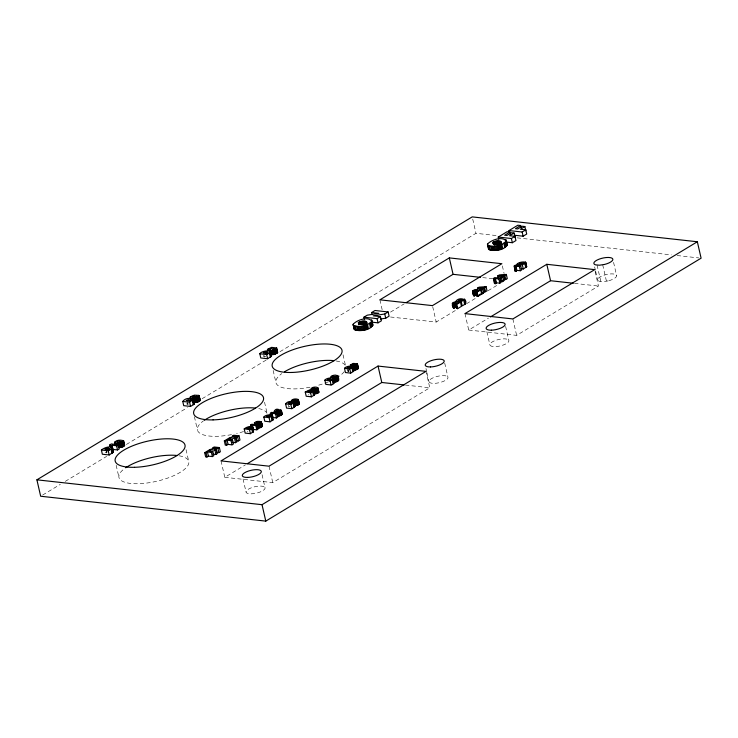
<?xml version="1.0" encoding="UTF-8"?>
<svg xmlns="http://www.w3.org/2000/svg" width="738" height="738" viewBox="0 0 738 738"><rect width="100%" height="100%" fill="white"/><g stroke="black" fill="none" stroke-linecap="round" stroke-linejoin="round"><path stroke-width="0.55" stroke-dasharray="3.69 2.77" d="M187.12 404.71L188.31 404.073M42.629 495.05L60.359 484.34M65.285 481.37L106.65 456.379M126.346 444.488L187.406 407.607M202.175 398.677L266.197 360.015M279.988 351.685L475.973 233.309L497.689 235.708M390.503 312.109L404.193 303.844M347.976 368.28L348.705 371.435L348.068 371.804L347.589 369.701M390.522 316.999L436.213 322.045L455.761 310.237M466.517 303.742L476.296 297.838M488.021 290.754L498.777 284.259M221.04 460.89L224.795 477.311L245.403 464.866M224.795 477.311L272.774 482.606L429.774 387.782L426.26 372.459M464.968 313.604L468.722 330.024L488.445 318.143M468.722 330.024L516.628 335.366L598.463 286.058L594.948 270.735M106.226 452.994L106.945 452.634L106.217 449.479M263.54 356.316L264.342 355.882M186.483 404L188.052 403.225M105.11 452.56L105.912 452.117M308.327 394.959L308.945 394.618M247.295 431.822L247.913 431.49M348.779 370.661L347.57 371.26L346.851 368.105M289.914 406.223L288.706 406.813L287.986 403.658M265.726 356.26L264.186 357.035L263.706 354.932M517.117 237.848L671.386 254.896M677.106 255.532L698.812 257.931M482.772 277.599L493.049 278.733M405.402 385.07L429.774 387.782M574.505 283.383L598.463 286.058M505.622 326.371L508.888 340.605A9.742 3.303 -12.9 0 1 495.133 346.602A9.742 3.303 -12.9 0 1 494.119 340.974A9.742 3.303 -12.9 0 1 508.888 340.605M486.868 331.713L489.875 344.849M613.564 262.359L616.581 275.495M602.697 264.813L606.452 281.224M597.079 265.117L600.843 281.538M594.625 266.879L595.381 270.163M595.631 271.261L597.632 280.016M502.357 265.892L504.119 273.558M512.864 318.945L516.628 335.366M472.717 219.075L475.973 233.309M432.708 306.722L436.213 322.045M444.719 363.124L447.975 377.358A9.742 3.303 -12.9 0 1 434.248 383.363A9.742 3.303 -12.9 0 1 433.197 377.745A9.742 3.303 -12.9 0 1 447.975 377.358M425.964 368.483L426.712 371.767M426.961 372.856L428.972 381.62M379.904 299.822L382.155 309.674M347.949 369.489L348.428 371.592M343.032 354.775L345.541 365.725M273.152 370.43L275.911 382.469M264.536 402.192L267.045 413.132M269.019 466.185L272.774 482.606M262.064 474.7L265.071 487.836A9.742 3.303 -12.9 0 1 251.335 493.842A9.742 3.303 -12.9 0 1 250.293 488.215A9.742 3.303 -12.9 0 1 265.071 487.836M243.051 478.962L246.058 492.098M194.408 416.749L197.415 429.885M187.221 401.085L187.95 404.23M186.041 449.599L188.799 461.647M116.161 465.254L118.919 477.301M105.857 449.645L106.586 452.791M344.268 371.611A35.811 12.131 -12.9 0 1 339.037 376.325M328.309 381.878A35.811 12.131 -12.9 0 1 317.109 385.587M310.025 387.21A35.811 12.131 -12.9 0 1 279.767 386.62A35.811 12.131 -12.9 0 1 281.778 373.594M336.187 360.974A35.811 12.131 -12.9 0 1 345.467 365.808M179.186 455.798A35.811 12.131 -12.9 0 1 179.795 472.578A35.811 12.131 -12.9 0 1 132.286 483.593A35.811 12.131 -12.9 0 1 124.787 468.418M243.54 431.555A35.811 12.131 -12.9 0 1 236.594 433.52M231.529 434.627A35.811 12.131 -12.9 0 1 201.271 434.027A35.811 12.131 -12.9 0 1 203.282 421.001M258.724 408.584A35.811 12.131 -12.9 0 1 266.971 413.225M608.103 280.91L603.232 281.621L599.404 281.289A9.742 3.303 -12.9 0 1 602.928 275.569A9.742 3.303 -12.9 0 1 616.258 274.979A9.742 3.303 -12.9 0 1 608.103 280.91"/><path stroke-width="1.11" d="M114.519 442.32C116.669 444.184 122.222 443.603 123.68 440.909C120.884 439.424 113.015 439.903 114.999 444.673M254.315 422.975C255.957 424.415 260.237 423.963 261.353 421.887C259.112 420.678 252.802 421.223 254.794 425.079M274.407 413.418C273.475 402.911 290.717 415.226 277.119 416.084M455.42 307.442L455.235 306.99L456.554 306.768L456.674 308.133L457.588 308.668L461.444 306.344L460.484 302.137L459.294 302.008C456.711 305.154 458.03 300.394 455.032 301.897C451.49 302.008 451.619 306.796 454.018 308.207L455.42 307.442L454.276 302.783L455.595 302.562L455.715 303.936L456.628 304.471L460.484 302.137M353.142 324.821L353.225 324.213C356.915 319.877 368.769 315.993 371.869 321.353C367.284 325.873 359.452 327.856 353.437 325.347L353.142 324.821L354.397 329.554C359.194 331.906 372.404 330.181 372.505 324.111M354.102 329.028L354.646 327.737M487.458 244.693L487.541 244.084C491.24 239.749 503.095 235.865 506.185 241.225C501.6 245.745 493.768 247.728 487.753 245.219L487.458 244.693L488.722 249.426C493.519 251.778 506.729 250.053 506.831 243.983M488.427 248.9L488.971 247.608M464.682 299.259L461.241 301.676L455.983 301.095C460.023 295.504 471.868 301.169 462.209 305.883L461.241 301.676M517.061 264.213C518.722 261.252 531.24 260.948 522.31 264.785L517.061 264.213L517.541 266.307M521.176 268.761L523.279 268.992L526.683 266.759L525.76 262.377M113.098 452.339C114.51 443.981 104.768 447.099 101.392 450.023L102.351 454.23L109.187 454.977L113.098 452.339L112.093 447.597M193.568 399.295L189.583 402.219L182.756 401.463L183.716 405.669L190.552 406.417C201.751 400.854 187.664 394.489 182.756 401.463M253.438 431.656C254.896 424.451 247.322 426.223 244.204 428.907L245.173 433.105L250.422 433.686L253.438 431.656L252.378 425.226L255.874 425.614L257.175 424.83L258.143 429.027L256.842 429.811L253.337 429.424L252.378 425.226M259.822 353.779L266.649 354.535C277.423 349.351 261.769 350.052 259.822 353.779L260.782 357.985L267.617 358.742L271.298 356.38L271.187 355.338M263.835 417.053L269.084 417.634C277.377 413.64 265.329 414.184 263.835 417.053L264.794 421.25L270.053 421.832L272.885 420.023L272.802 419.221M293.936 402.228L290.873 404.47L285.615 403.889L286.584 408.096L291.833 408.677C300.495 404.489 289.997 397.893 285.615 403.889M314.471 394.793L313.244 390.005L309.766 389.839L305.246 392.035L306.205 396.241L311.464 396.823L314.296 395.005L313.244 390.005M324.858 380.19L330.117 380.771C338.401 376.777 326.362 377.321 324.858 380.19L325.827 384.387L331.076 384.968C335.864 384.756 334.748 375.753 330.836 377.293C330.172 376.122 332.986 375.43 333.945 375.245C339.729 373.696 340.882 383.566 333.742 381.703M344.489 368.336L349.738 368.917C358.022 364.923 345.984 365.467 344.489 368.336L345.449 372.542L350.707 373.124L353.76 370.873L352.487 365.236L350.744 365.494L350.301 364.895L353.567 363.391L357.487 363.88L355.227 365.522L352.616 365.771M200.266 400.291L198.707 395.384L194.389 395.144L190.524 396.74L190.238 397.662L192.249 397.994L194.989 397.302L196.087 396.177L197.286 396.49L194.371 398.234L195.33 402.441C196.714 402.478 201.409 401.223 199.675 399.59M454.276 302.783L453.049 304.001L452.302 303.549M475.687 295.2C471.896 286.87 478.095 290.504 477.043 296.049L477.855 296.427L481.711 294.093L480.752 289.896L479.562 289.766C476.988 292.912 478.307 288.152 475.3 289.656C471.766 289.766 471.886 294.554 474.285 295.966L475.687 295.2L474.543 290.541M475.281 295.006L476.831 294.527L477.043 296.049M111.964 449.562L111.244 446.407L112.01 445.235L116.558 445.743L118.246 444.719L119.215 448.925L117.517 449.949L112.969 449.442L112.01 445.235M112.969 449.442L112.748 449.986L111.789 445.78M253.337 429.424L252.747 430.328M272.377 418.474L271.409 414.267L271.999 413.372L275.505 413.76L276.805 412.976L277.765 417.173L276.464 417.957L272.959 417.57L271.999 413.372M272.959 417.57L271.833 413.787M500.143 278.18L494.792 277.589L493.731 278.235L494.515 283.549L495.715 283.687L494.755 279.481L495.336 278.577L498.842 278.964L500.143 278.18L501.102 282.386L499.801 283.171L496.305 282.783L495.336 278.577M495.715 283.687L496.305 282.783M520.705 265.763L515.364 265.173L514.294 265.818L515.078 271.132L516.277 271.261L515.318 267.064L515.899 266.16L519.404 266.547L520.705 265.763L521.665 269.97L520.364 270.754L516.868 270.366L515.899 266.16M516.277 271.261L516.868 270.366M515.078 271.132L515.521 270.449M453.667 307.248L453.326 307.93M118.375 447.514C120.248 447.662 124.713 447.053 124.39 444.913M256.529 423.741L257.497 427.939C261.925 428.224 263.927 425.771 260.818 421.601M270.053 350.052L271.538 350.568L273.78 350.126L276.722 347.995L271.63 347.358L267.377 349.305L267.949 350.089L270.228 349.757L271.353 354.646L275.551 353.982L277.571 352.626L277.211 351.869M352.995 369.581C353.336 370.827 359.858 369.221 357.745 367.764M194.371 398.234L197.572 397.441L199.306 395.817M294.554 401.407C303.143 399.719 293.881 397.284 291.326 400.54C292.599 402.699 299.951 398.086 294.554 401.407L295.514 405.614L297.977 405.005L299.305 403.963L298.346 399.553M314.176 389.553C323.004 387.828 312.986 385.301 310.882 388.917C312.838 390.439 319.36 386.435 314.176 389.553L315.135 393.76C316.205 393.788 319.812 392.819 318.475 391.564M112.13 448.132L108.218 450.78L101.392 450.023M252.47 427.45L249.462 429.488L244.204 428.907M494.515 283.549L493.87 278.964M252.267 428.224L252.202 425.641M358.345 322.635C357.875 325.44 364.996 324.388 366.804 322.792C367.367 320.015 360.135 321.002 358.345 322.635L358.834 324.738M332.995 377.625L335.606 377.376L337.866 375.734M473.944 295.006L473.602 295.689M273.927 411.315L277.811 411.832L280.984 410.033M305.246 392.035L310.495 392.616L313.475 390.171M195.33 402.441L197.295 402.127L196.326 397.93M295.514 405.614L296.934 404.811M315.135 393.76L316.233 392.967M493.132 242.184C490.632 245.071 499.091 244.435 500.641 242.996C503.316 240.127 494.654 240.699 493.132 242.184L493.611 244.287M36.9 479.82L472.209 216.889L697.336 241.76L701.1 258.18L265.791 521.111L40.664 496.24L36.9 479.82L262.027 504.691L697.336 241.76M110.396 446.887L109.916 444.793L111.3 443.953L118.246 444.719M449.313 257.894L379.904 299.822L432.45 305.624L501.858 263.706L449.313 257.894L453.067 274.315L480.484 277.35M364.406 319.286L363.926 317.183L367.266 315.172L378.889 313.346L371.62 312.543L372.1 314.646M371.62 312.543L374.987 310.504L388.123 311.953L389.092 316.159L385.725 318.198L380.476 319.019M498.722 239.167L498.242 237.064L507.08 231.723L509.903 232.036L510.382 234.14M509.746 233.706L509.017 230.551L517.855 225.219L520.677 225.524L521.166 227.627M509.903 232.036L504.654 235.21L506.951 235.459L511.434 232.756L514.082 233.042L515.05 237.249M520.677 225.524L515.438 228.697L517.725 228.946L522.209 226.243L524.866 226.538L525.825 230.736M514.082 233.042L509.598 235.754L514.967 236.344L515.936 240.551L512.347 242.719L505.77 241.99M524.866 226.538L520.382 229.241L525.751 229.832L526.711 234.038L523.122 236.206L514.368 235.237M363.926 317.183L377.063 318.641L380.43 316.611L381.389 320.809L378.031 322.838L372.552 322.238M380.43 316.611L373.216 315.809L384.756 313.991L388.123 311.953M498.242 237.064L511.379 238.512L514.967 236.344M509.017 230.551L522.163 232.009L525.751 229.832M406.149 302.663L453.067 274.315M204.694 452.68L209.038 450.051L210.339 450.198L208.882 451.075L212.839 451.518L213.799 455.715L212.369 456.582L208.411 456.149L206.954 457.025L205.653 456.887L204.694 452.68L205.994 452.818L207.452 451.942L211.409 452.376L212.839 451.518M210.173 451.757L209.693 449.663L214.527 448.058L212.682 447.855L214.121 446.988L219.38 447.569L220.339 451.767L218.9 452.634L216.778 452.403L215.819 448.197L214.251 449.138L216.382 449.377L217.341 453.584L215.911 454.442L212.756 454.091M229.979 438.446L228.522 439.322L232.479 439.765L233.439 443.972L232.009 444.829L228.051 444.396L226.594 445.272L225.293 445.134L224.334 440.927L228.679 438.298L229.979 438.446L230.459 440.549M251.252 426.979L250.772 424.876L251.833 424.23L257.175 424.83M478.252 291.242L477.532 288.088L479.091 287.147L486.084 286.676L487.043 290.873L482.827 292.811L483.464 293.041L482.504 288.835L481.859 288.604L486.084 286.676M498.491 279.01L497.772 275.864L499.331 274.923L506.323 274.453L507.283 278.65L503.067 280.578L503.703 280.818L502.744 276.612L502.098 276.381L506.323 274.453M224.334 440.927L225.625 441.075L227.092 440.189L231.049 440.623L232.479 439.765M235.45 436.444L236.418 440.651L238.54 440.881L239.979 440.014L239.011 435.817L237.581 436.684L235.45 436.444L233.891 437.394L236.012 437.625L236.981 441.831L235.551 442.689L232.396 442.348M209.693 449.663L214.952 450.235L216.382 449.377M215.819 448.197L217.941 448.436L219.38 447.569M239.011 435.817L233.762 435.236L232.322 436.103L234.158 436.306L229.333 437.911L234.583 438.492L236.012 437.625M476.075 291.842L476.896 292.22L480.752 289.896M477.532 288.088L481.047 289.72L482.504 288.835M497.772 275.864L501.286 277.488L502.744 276.612M478.519 295.182L480.521 293.964L481.711 294.093M483.464 293.041L482.006 293.918L481.047 289.72M499.608 280.477L502.246 281.695L503.703 280.818M378.031 366.066L221.04 460.89L269.019 466.185L426.01 371.362L378.031 366.066L381.795 382.487L404.276 384.941M247.368 463.676L381.795 382.487M546.793 264.296L464.968 313.604L512.864 318.945L594.699 269.638L546.793 264.296L550.557 280.717L573.371 283.254M490.41 316.953L550.557 280.717M296.325 404.719L293.881 405.43M280.136 415.088L279.324 415.328M260.514 426.942L259.407 427.191M198.079 401.121L197.535 401.334M475.124 294.296L475.706 294.038M313.945 393.52L315.615 393.04M265.126 351.971L263.226 352.829L266.962 353.244L268.115 352.294L265.126 351.971L265.606 354.074M309.323 390.642L307.866 391.306L310.735 391.62C313.779 390.236 306.464 389.756 309.803 392.745M106.696 448.215L104.796 449.073L108.532 449.479L109.685 448.538L106.696 448.215L107.176 450.309M248.291 427.514L246.824 428.169L249.702 428.492C252.747 427.099 245.431 426.629 248.771 429.608M193.771 402.136L194.943 401.878L193.983 397.671M329.231 378.751L327.478 379.452L330.356 379.775C333.299 378.428 326.574 377.893 329.711 380.854M289.988 402.459L288.235 403.16L291.104 403.474C294.056 402.127 287.331 401.601 290.468 404.553M273.577 348.576C269.001 349.683 276.685 349.535 273.577 348.576L274.066 350.67M514.118 266.925L515.318 267.064M493.556 279.351L494.755 279.481M195.487 401.979L197.147 402.164M276.805 412.976L271.455 412.385L270.394 413.022L270.219 414.138L271.409 414.267M251.787 426.121L250.588 425.992L250.772 424.876M111.244 446.407L109.685 446.241L109.916 444.793M298.383 403.299L299.305 403.751M472.578 291.307L473.326 291.759L474.322 290.8M353.022 370.365L353.76 370.873M294.158 405.918L294.896 406.426M193.559 402.837L194.528 403.492M252.747 430.927L253.485 431.435M281.409 413.953L281.981 414.424M112.757 451.582L113.163 452.062M522.163 232.009L523.122 236.206M525.668 262.221L526.683 266.759M525.447 262.11L526.563 266.907M525.355 262.903L526.314 267.11M524.783 263.3L525.742 267.507M522.31 264.785L523.279 268.992M519.404 266.547L520.364 270.754M511.379 238.512L512.347 242.719M515.733 266.575L516.692 270.781M514.294 265.818L515.401 270.754M506.185 240.09L507.31 245.016M505.862 239.776L507.154 245.431M505.373 239.509L506.821 245.883M505.355 242.165L506.314 246.372M504.663 242.691L505.631 246.898M503.796 243.254L504.755 247.461M501.831 244.315L502.79 248.521M500.853 241.409L501.333 243.503M500.124 241.243L500.844 244.389M500.834 244.758L501.803 248.964M499.146 241.105L499.866 244.26M499.847 245.136L500.807 249.343M498.233 241.031L498.962 244.186M498.833 245.459L499.792 249.665M497.375 241.022L498.095 244.177M504.82 275.357L505.788 279.554M497.772 245.736L498.731 249.942M496.554 241.086L497.274 244.232M503.722 275.394L504.691 279.601M495.77 241.206L496.499 244.352M496.665 245.966L497.633 250.164M495.041 241.381L495.761 244.527M494.359 241.603L495.078 244.748M495.53 246.141L496.49 250.348M493.722 241.87L494.442 245.025M494.359 246.261L495.327 250.468M501.286 277.488L502.246 281.695M493.205 246.317L494.165 250.514M492.043 246.298L493.012 250.496M498.842 278.964L499.801 283.171M490.89 246.206L491.859 250.403M489.469 245.975L490.438 250.182M488.427 245.643L489.386 249.85M487.541 244.084L488.722 249.426M495.17 279.001L496.13 283.198M484.589 287.58L485.549 291.778M483.482 287.626L484.451 291.824M476.896 292.22L477.855 296.427M476.628 292.156L477.587 296.362M475.862 290.32L477.366 296.279M475.678 290.274L476.942 295.892M475.41 290.274L476.379 294.471M475.106 290.32L476.075 294.527M474.802 290.412L475.77 294.619M474.368 290.68L475.392 295.108M472.975 290.809L474.285 295.966M472.883 291.639L473.842 295.837M472.68 291.086L473.399 294.241M464.589 299.111L465.613 303.65M464.525 299.591L465.494 303.798M464.276 299.794L465.244 303.991M463.713 300.191L464.672 304.388M456.628 304.471L457.588 308.668M456.352 304.397L457.32 308.604M455.715 302.663L457.09 308.521M455.595 302.562L456.684 307.386M455.401 302.515L456.767 308.29M455.143 302.515L456.102 306.713M454.839 302.562L455.798 306.768M454.534 302.654L455.494 306.86M454.091 302.921L455.125 307.349M453.049 304.001L454.018 308.207M452.708 303.05L453.427 306.196M452.606 303.881L453.575 308.078M452.403 303.327L453.372 307.534M384.756 313.991L385.725 318.198M377.063 318.641L378.031 322.838M371.86 320.218L372.985 325.144M371.546 319.905L372.828 325.559M371.537 321.805L372.505 326.011M371.029 322.294L371.998 326.5M370.338 322.82L371.306 327.026M369.47 323.382L370.43 327.589M367.506 324.443L368.465 328.65M366.528 321.537L367.007 323.631M365.799 321.371L366.279 323.475M366.518 324.886L367.478 329.093M364.821 321.233L365.541 324.388M365.522 325.264L366.482 329.471M363.917 321.159L364.637 324.314M364.507 325.587L365.467 329.794M363.05 321.159L363.769 324.305M363.447 325.864L364.406 330.07M362.229 321.214L362.948 324.36M361.454 321.334L362.173 324.48M362.349 326.095L363.308 330.301M360.716 321.51L361.435 324.655M360.033 321.731L360.513 323.834M361.205 326.27L362.164 330.476M359.397 321.999L359.876 324.102M360.043 326.39L361.002 330.596M358.806 322.312L359.286 324.416M358.88 326.445L359.84 330.652M357.727 326.427L358.686 330.624M356.574 326.334L357.533 330.532M355.153 326.104L356.113 330.31M354.102 325.781L355.07 329.978M353.225 324.213L354.397 329.554M357.358 363.742L358.465 368.234M357.404 364.212L358.364 368.41M357.127 363.631L358.161 368.622M356.906 364.637L357.865 368.843M356.546 364.867L357.506 369.074M355.845 365.255L356.814 369.461M355.227 365.522L356.186 369.729M354.637 365.707L355.605 369.904M354.055 365.817L355.015 370.024M353.502 365.863L354.461 370.07M352.995 365.845L353.963 370.052M352.404 365.642L353.714 371.085M352.487 366.297L353.456 370.504M352.57 367.1L353.539 371.306M352.229 367.386L353.198 371.592M351.869 367.635L352.829 371.832M350.458 364.72L350.937 366.823M349.738 368.917L350.707 373.124M337.736 375.596L338.742 380.264M337.506 375.485L338.225 378.631M337.57 376.269L338.539 380.467M337.165 375.411L337.884 378.566M337.284 376.491L338.244 380.697M336.925 376.721L337.884 380.928M336.224 377.109L337.192 381.315M335.606 377.376L336.565 381.583M335.015 377.561L335.984 381.758M334.434 377.671L335.393 381.878M333.871 377.718L334.84 381.924M333.373 377.699L334.332 381.906M332.783 377.496L334.093 382.939M332.866 378.151L333.908 383.16M332.607 379.24L333.576 383.437M332.238 379.489L333.207 383.686M330.329 378.779L330.809 380.882M329.923 378.742L330.403 380.845M329.563 378.732L331.076 384.968M317.82 387.515L318.936 392.109M317.838 388.133L318.798 392.339M317.755 388.419L318.235 390.513M317.571 388.382L318.53 392.588M317.174 388.649L318.133 392.856M316.639 388.944L317.608 393.151M316.15 389.166L317.119 393.363M315.679 389.323L316.648 393.52M315.2 389.433L316.159 393.64M314.702 389.516L315.661 393.714M314.287 388.991L315.246 393.197M313.881 389.129L314.84 393.326M313.429 389.24L314.397 393.437M312.977 389.323L314.296 395.005M312.986 391.085L313.954 395.291M312.617 391.334L313.585 395.54M310.707 390.623L311.187 392.727M310.301 390.596L310.79 392.699M310.495 392.616L311.464 396.823M309.942 390.587L310.421 392.69M309.619 390.605L310.098 392.708M298.198 399.369L299.305 403.963M298.217 399.987L299.176 404.184M297.949 400.236L298.908 404.442M297.543 400.503L298.512 404.71M297.017 400.799L297.977 405.005M296.528 401.02L297.497 405.217M296.058 401.177L297.017 405.374M295.578 401.287L296.538 405.494M295.071 401.371L296.039 405.568M294.665 400.845L295.624 405.051M294.25 400.983L295.218 405.18M293.807 401.094L294.776 405.291M293.844 402.026L294.84 406.647M293.355 401.177L294.665 406.859M293.364 402.939L294.324 407.145M292.995 403.188L293.964 407.394M290.68 402.45L291.159 404.544M291.833 408.677L290.32 402.441M276.556 347.81L277.7 352.395M276.612 348.419L277.571 352.626M276.344 348.687L277.304 352.884M275.966 348.973L276.925 353.179M275.495 349.277L276.464 353.474M274.591 349.775L275.551 353.982M273.78 350.126L274.748 354.332M273.023 350.365L273.983 354.563M272.257 350.513L273.226 354.71M271.538 350.568L272.497 354.775M270.883 350.541L271.842 354.747M270.394 350.449L271.353 354.646M270.523 351.353L271.529 356.094M270.339 352.183L271.298 356.38M269.638 349.932L270.117 352.035M269.896 352.543L270.855 356.749M269.121 350.043L269.601 352.146M269.416 352.865L270.376 357.072M280.791 409.885L281.861 414.645M280.615 410.697L281.584 414.904M266.925 351.943L267.405 354.046M280.172 411.001L281.141 415.199M266.4 351.906L266.888 354M266.649 354.535L267.617 358.742M279.591 411.306L280.56 415.512M265.929 351.888L266.409 353.991M265.505 351.915L265.984 354.019M279.019 411.546L279.988 415.743M278.429 411.712L279.398 415.918M277.811 411.832L278.77 416.038M277.322 411.887L278.281 416.084M276.759 411.905L277.719 416.103M276.16 411.887L276.639 413.99M275.551 411.832L276.03 413.935M275.505 413.76L276.464 417.957M272.064 415.18L273.06 419.802M271.833 415.014L272.562 418.169M271.916 415.817L272.885 420.023M271.584 416.103L272.543 420.3M271.215 416.352L272.174 420.549M269.084 417.634L270.053 421.832M261.353 421.887L262.359 426.278M261.16 421.739L262.239 426.499M260.994 422.551L261.953 426.758M260.551 422.846L261.52 427.053M259.97 423.16L260.938 427.367M259.398 423.4L260.357 427.597M258.807 423.566L259.776 427.772M258.189 423.686L259.149 427.892M257.691 423.741L258.66 427.939M257.128 423.75L258.097 427.957M255.929 423.686L256.409 425.789M255.874 425.614L256.842 429.811M254.453 422.754L254.933 424.857M252.211 426.868L253.263 431.878M251.953 427.957L252.922 432.154M251.584 428.197L252.553 432.403M250.191 427.57L250.671 429.673M249.675 427.496L250.154 429.59M249.269 427.459L249.758 429.562M248.909 427.45L250.422 433.686M248.577 427.468L249.066 429.571M262.027 504.691L265.791 521.111M237.581 436.684L238.54 440.881M234.583 438.492L235.551 442.689M231.049 440.623L232.009 444.829M227.092 440.189L228.051 444.396M225.625 441.075L226.594 445.272M217.941 448.436L218.9 452.634M214.952 450.235L215.911 454.442M199.112 395.577L200.072 399.784M199.131 396.38L200.09 400.586M198.707 395.384L199.186 397.487M198.78 396.703L199.749 400.909M211.409 452.376L212.369 456.582M198.264 397.062L199.223 401.26M197.572 397.441L198.54 401.647M196.945 397.727L197.904 401.924M195.699 398.077L196.659 402.284M195.044 398.179L196.013 402.385M207.452 451.942L208.411 456.149M194.509 397.496L195.238 400.651M193.402 397.819L194.371 402.026M205.994 452.818L206.954 457.025M193.457 399.037L194.463 403.778M193.162 398.815L194.122 403.013M192.812 397.93L194.232 404.064M192.83 400.227L193.79 404.433M192.35 400.549L193.31 404.756M190.173 397.099L190.653 399.203M189.583 402.219L190.552 406.417M123.68 440.909L124.694 445.346M123.578 441.435L124.537 445.632M123.209 441.767L124.168 445.973M122.637 442.154L123.597 446.361M121.881 442.56L122.84 446.767M121.133 442.865L122.102 447.071M120.368 443.086L121.336 447.283M119.565 443.243L120.525 447.44M118.919 443.307L119.888 447.514M118.191 443.326L119.15 447.532M117.407 443.307L118.135 446.462M116.622 443.243L117.102 445.346M116.558 445.743L117.517 449.949M115.073 441.711L115.552 443.815M115.119 442.966L115.608 445.069M114.704 442.782L115.183 444.885M111.798 447.376L112.868 452.625M111.456 448.787L112.425 452.994M110.986 449.11L111.945 453.316M108.495 448.187L108.975 450.291M107.969 448.141L108.458 450.245M108.218 450.78L109.187 454.977M107.499 448.132L107.979 450.235M107.075 448.16L107.554 450.254M284.573 371.74A35.811 12.131 -12.9 0 1 333.991 360.67M125.672 467.791A35.811 12.131 -12.9 0 1 176.991 455.494M204.168 420.383A35.811 12.131 -12.9 0 1 255.486 408.086M191.05 399.978L189.897 400.918L186.161 400.513L188.439 399.59L191.05 399.978M270.209 415.909L269.324 416.638L266.455 416.315L268.208 415.614L270.209 415.909M350.864 367.192L349.978 367.921L347.109 367.607L348.862 366.897L350.864 367.192M336.196 376.362L334.203 376.749L336.196 376.362M355.817 364.507L353.825 364.895L355.817 364.507M192.138 396.61C194.897 398.216 195.681 394.581 192.138 396.61M292.829 400.162L295.043 399.904L292.829 400.162M312.46 388.308L314.665 388.05L312.46 388.308M271.39 348.502L269.259 348.973L271.39 348.502M333.76 376.122L332.128 376.491L333.76 376.122M353.391 364.268L351.749 364.637L353.391 364.268M121.576 441.721C116.41 444.258 114.575 439.488 121.576 441.721M259.739 422.523C255.975 424.258 254.85 420.798 259.739 422.523M279.361 410.669C275.68 412.404 274.527 408.935 279.361 410.669M462.652 299.914L460.494 300.56L462.652 299.914M523.731 263.023L521.563 263.678L523.731 263.023M460.447 299.785L458.492 300.348L460.447 299.785M521.517 262.894L519.57 263.457L521.517 262.894M482.052 287.672L481.038 288.29L479.654 287.774L482.052 287.672M502.292 275.449L501.277 276.067L499.894 275.551L502.292 275.449M604.339 264.49L599.477 265.2L595.64 264.877A9.742 3.303 -12.9 0 1 599.173 259.149A9.742 3.303 -12.9 0 1 612.503 258.558A9.742 3.303 -12.9 0 1 604.339 264.49M491.37 330.181A9.742 3.303 -12.9 0 0 505.124 324.185A9.742 3.303 -12.9 0 0 490.355 324.554A9.742 3.303 -12.9 0 0 491.37 330.181M430.485 366.943A9.742 3.303 -12.9 0 0 444.211 360.937A9.742 3.303 -12.9 0 0 429.433 361.325A9.742 3.303 -12.9 0 0 430.485 366.943M247.581 477.421A9.742 3.303 -12.9 0 0 261.307 471.416A9.742 3.303 -12.9 0 0 246.529 471.794A9.742 3.303 -12.9 0 0 247.581 477.421M134.547 467.302A35.811 12.131 -12.9 0 0 185.035 445.226A35.811 12.131 -12.9 0 0 130.7 446.628A35.811 12.131 -12.9 0 0 134.547 467.302M291.547 372.469A35.811 12.131 -12.9 0 0 342.026 350.393A35.811 12.131 -12.9 0 0 287.7 351.805A35.811 12.131 -12.9 0 0 291.547 372.469M213.051 419.885A35.811 12.131 -12.9 0 0 263.531 397.81A35.811 12.131 -12.9 0 0 209.205 399.212A35.811 12.131 -12.9 0 0 213.051 419.885"/></g></svg>
